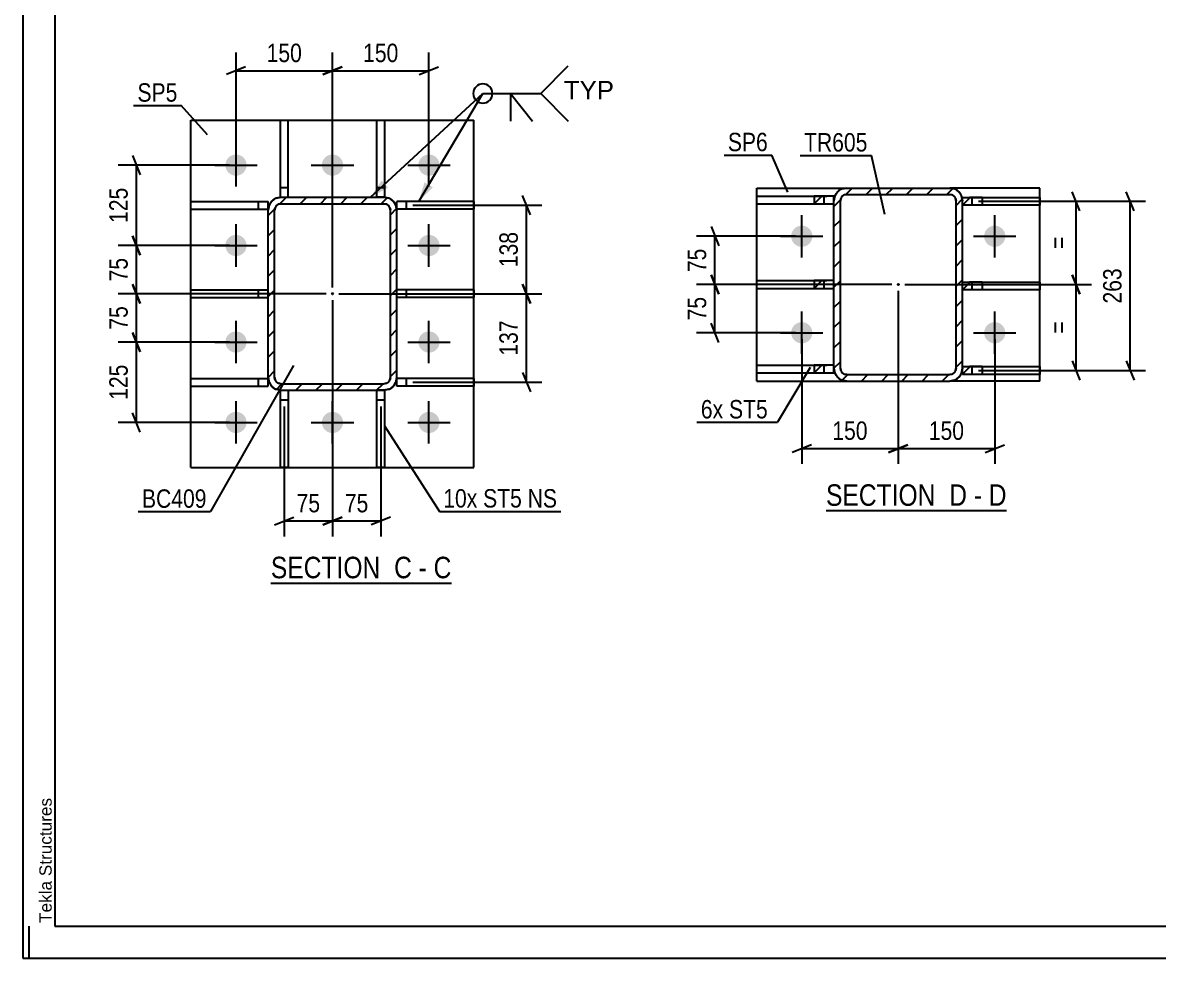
# Model space of a CAD drawing. Header units: millimetres. Extents: x -54 to 787, y -426 to 168.
# Drawn here: x -54.3 to 122.2, y -426 to -280.5 of the extents above; entities that cross this region are included whole.
import ezdxf

# ---------------------------------------------------------------- set-up
doc = ezdxf.new("R2010")
doc.units = ezdxf.units.MM
doc.linetypes.add('DXK_LINE_DOT2', pattern=[3.9198, 1.9599, -1.9599])
doc.linetypes.add('DXK_LINE_DOT3', pattern=[5.9187, 2.979, -0.9799, 0.9799, -0.9799])
doc.styles.add('Arial', font='ARIAL.TTF', dxfattribs={"height": 0.2})
doc.styles.add('Arial Narrow', font='ARIALN.TTF', dxfattribs={"height": 0.2})

# ---------------------------------------------------------------- blocks, each defined once
blk = doc.blocks.new('Unknown-761549023-1135')
at = {"color": 5, "linetype": 'Continuous'}
for p, q in [((-54.33, 168.03), (-54.33, -425.97)), ((-49.33, 163.03), (-49.33, -420.97)), ((-53.33, -425.97), (-53.33, -420.97)), ((-49.33, -420.97), (781.67, -420.97)), ((-54.33, -425.97), (786.67, -425.97))]:
    blk.add_line(p, q, dxfattribs=at)
at = {"color": 174, "linetype": 'Continuous', "style": 'Arial'}
blk.add_text('Tekla Structures', height=1.9102, rotation=90, dxfattribs=at).set_placement((-49.83, -420.47))
blk = doc.blocks.new('Unknown-761549023-14 - 13329')
at = {"color": 6, "linetype": 'Continuous'}
blk.add_line((-15.75, -367.64), (12.32, -367.64), dxfattribs=at)
at = {"color": 0, "linetype": 'Continuous'}
for points in [[(2.36, -366.89), (2.36, -363.39), (-15.75, -363.39), (-15.75, -366.89)], [(6.18, -366.89), (6.18, -363.39), (3.41, -363.39), (3.41, -366.89)], [(8.5, -366.89), (8.5, -363.39), (7.23, -363.39), (7.23, -366.89)], [(12.32, -366.89), (12.32, -363.39), (9.55, -363.39), (9.55, -366.89)]]:
    blk.add_wipeout(points, dxfattribs=at)
at = {"color": 7, "linetype": 'Continuous', "style": 'Arial Narrow'}
for s, p in [('SECTION ', (-15.75, -366.89)), ('C', (3.41, -366.89)), ('C', (9.55, -366.89)), ('-', (7.23, -366.89))]:
    blk.add_text(s, height=3.34, dxfattribs=at).set_placement(p)
blk = doc.blocks.new('Unknown-761549023-31 - 15064')
at = {"color": 6, "linetype": 'Continuous'}
blk.add_line((70.56, -356.38), (98.63, -356.38), dxfattribs=at)
at = {"color": 0, "linetype": 'Continuous'}
for points in [[(88.66, -355.63), (88.66, -352.13), (70.56, -352.13), (70.56, -355.63)], [(92.48, -355.63), (92.48, -352.13), (89.71, -352.13), (89.71, -355.63)], [(94.81, -355.63), (94.81, -352.13), (93.53, -352.13), (93.53, -355.63)], [(98.63, -355.63), (98.63, -352.13), (95.86, -352.13), (95.86, -355.63)]]:
    blk.add_wipeout(points, dxfattribs=at)
at = {"color": 7, "linetype": 'Continuous', "style": 'Arial Narrow'}
for s, p in [('SECTION ', (70.56, -355.63)), ('D', (89.71, -355.63)), ('D', (95.86, -355.63)), ('-', (93.53, -355.63))]:
    blk.add_text(s, height=3.34, dxfattribs=at).set_placement(p)
blk = doc.blocks.new('Part-761549023-13377 - 13329')
at = {"color": 2, "linetype": 'Continuous'}
for p, q in [((-28.17, -309.52), (-28.17, -308.32)), ((-28.17, -308.32), (-16.17, -308.32)), ((-16.17, -309.52), (-16.17, -308.32)), ((-28.17, -309.52), (-16.17, -309.52))]:
    blk.add_line(p, q, dxfattribs=at)
at = {"color": 7, "linetype": 'DXK_LINE_DOT2'}
blk.add_line((-17.67, -309.52), (-17.67, -308.32), dxfattribs=at)
blk = doc.blocks.new('Part-761549023-13369 - 13329')
at = {"linetype": 'Continuous'}
h = blk.add_hatch(dxfattribs=at)
h.set_pattern_fill('', scale=0.7, style=0, pattern_type=0)
h.set_pattern_definition([(45, (-16.1722, -335.6705), (-1.57154, 1.57154), [])])
h.paths.add_polyline_path([(-16.17, -309.67), (-16.17, -335.67), (-16.02, -336.44), (-15.59, -337.08), (-14.94, -337.52), (-14.17, -337.67), (1.83, -337.67), (2.59, -337.52), (3.24, -337.08), (3.68, -336.44), (3.83, -335.67), (3.83, -309.67), (3.68, -308.91), (3.24, -308.26), (2.59, -307.82), (1.83, -307.67), (-14.17, -307.67), (-14.94, -307.82), (-15.59, -308.26), (-16.02, -308.91)])
h.paths.add_polyline_path([(-14.88, -308.96), (-14.55, -308.75), (-14.17, -308.67), (1.83, -308.67), (2.21, -308.75), (2.53, -308.96), (2.75, -309.29), (2.83, -309.67), (2.83, -335.67), (2.75, -336.05), (2.53, -336.38), (2.21, -336.59), (1.83, -336.67), (-14.17, -336.67), (-14.55, -336.59), (-14.88, -336.38), (-15.1, -336.05), (-15.17, -335.67), (-15.17, -309.67), (-15.1, -309.29)])
blk.add_hatch(color=30, dxfattribs=at).paths.add_polyline_path([(-6.17, -322.77, -1), (-6.17, -322.57, -1)])
at = {"color": 7, "linetype": 'DXK_LINE_DOT2'}
for p, q in [((-16.17, -309.67), (-16.02, -308.91)), ((-14.94, -307.82), (-14.17, -307.67)), ((-14.17, -308.67), (-14.55, -308.75)), ((-14.17, -307.67), (1.83, -307.67)), ((-14.17, -308.67), (1.83, -308.67)), ((1.83, -307.67), (2.59, -307.82)), ((2.21, -308.75), (1.83, -308.67)), ((3.68, -308.91), (3.83, -309.67)), ((-16.17, -335.67), (-16.17, -309.67)), ((-15.1, -309.29), (-15.17, -309.67)), ((-15.17, -335.67), (-15.17, -309.67)), ((2.83, -309.67), (2.75, -309.29)), ((2.83, -335.67), (2.83, -309.67)), ((3.83, -335.67), (3.83, -309.67)), ((-16.02, -336.44), (-16.17, -335.67)), ((-15.17, -335.67), (-15.1, -336.05)), ((-14.55, -336.59), (-14.17, -336.67)), ((-14.17, -336.67), (1.83, -336.67)), ((1.83, -336.67), (2.21, -336.59)), ((2.75, -336.05), (2.83, -335.67)), ((3.83, -335.67), (3.68, -336.44)), ((-14.17, -337.67), (-14.94, -337.52)), ((-14.17, -337.67), (1.83, -337.67)), ((2.59, -337.52), (1.83, -337.67))]:
    blk.add_line(p, q, dxfattribs=at)
at = {"color": 2, "linetype": 'Continuous'}
for p, q in [((-16.02, -308.91), (-16.17, -309.67)), ((-14.17, -307.67), (-14.94, -307.82)), ((-14.55, -308.75), (-14.17, -308.67)), ((-14.17, -307.67), (1.83, -307.67)), ((-14.17, -308.67), (1.83, -308.67)), ((2.59, -307.82), (1.83, -307.67)), ((1.83, -308.67), (2.21, -308.75)), ((3.83, -309.67), (3.68, -308.91)), ((-16.17, -335.67), (-16.17, -309.67)), ((-15.17, -309.67), (-15.1, -309.29)), ((-15.17, -335.67), (-15.17, -309.67)), ((2.75, -309.29), (2.83, -309.67)), ((2.83, -335.67), (2.83, -309.67)), ((3.83, -335.67), (3.83, -309.67)), ((-16.17, -335.67), (-16.02, -336.44)), ((-15.1, -336.05), (-15.17, -335.67)), ((-14.17, -336.67), (-14.55, -336.59)), ((-14.17, -336.67), (1.83, -336.67)), ((2.21, -336.59), (1.83, -336.67)), ((2.83, -335.67), (2.75, -336.05)), ((3.68, -336.44), (3.83, -335.67)), ((-14.94, -337.52), (-14.17, -337.67)), ((-14.17, -337.67), (1.83, -337.67)), ((1.83, -337.67), (2.59, -337.52))]:
    blk.add_line(p, q, dxfattribs=at)
at = {"color": 7, "linetype": 'DXK_LINE_DOT3'}
blk.add_line((-6.17, -322.67), (-6.17, -322.67), dxfattribs=at)
at = {"color": 30, "linetype": 'DXK_LINE_DOT3'}
blk.add_line((-6.17, -322.67), (-6.17, -322.67), dxfattribs=at)
at = {"color": 30, "linetype": 'Continuous'}
blk.add_circle((-6.17, -322.67), 0.1, dxfattribs=at)
at = {"color": 7, "linetype": 'DXK_LINE_DOT2'}
for centre, radius, start, end in [((-14.17, -309.67), 2, 112.5, 157.5), ((-14.17, -309.67), 1, 112.5, 157.5), ((1.83, -309.67), 1, 22.5, 67.5), ((1.83, -309.67), 2, 22.5, 67.5), ((-14.17, -335.67), 2, 202.5, 247.5), ((-14.17, -335.67), 1, 202.5, 247.5), ((1.83, -335.67), 1, 292.5, 337.5), ((1.83, -335.67), 2, 292.5, 337.5)]:
    blk.add_arc(centre, radius, start, end, dxfattribs=at)
at = {"color": 2, "linetype": 'Continuous'}
for centre, radius, start, end in [((-14.17, -309.67), 2, 112.5, 157.5), ((-14.17, -309.67), 1, 112.5, 157.5), ((1.83, -309.67), 1, 22.5, 67.5), ((1.83, -309.67), 2, 22.5, 67.5), ((-14.17, -335.67), 2, 202.5, 247.5), ((-14.17, -335.67), 1, 202.5, 247.5), ((1.83, -335.67), 1, 292.5, 337.5), ((1.83, -335.67), 2, 292.5, 337.5)]:
    blk.add_arc(centre, radius, start, end, dxfattribs=at)
blk = doc.blocks.new('Part-761549023-13371 - 13329')
at = {"color": 2, "linetype": 'Continuous'}
for p, q in [((-28.17, -349.67), (-28.17, -295.67)), ((-28.17, -295.67), (15.83, -295.67)), ((15.83, -349.67), (15.83, -295.67)), ((-28.17, -349.67), (15.83, -349.67))]:
    blk.add_line(p, q, dxfattribs=at)
blk = doc.blocks.new('Part-761549023-13372 - 13329')
at = {"color": 2, "linetype": 'Continuous'}
for p, q in [((0.73, -349.67), (0.73, -337.67)), ((1.83, -337.67), (1.93, -337.67)), ((1.93, -337.67), (1.93, -349.67)), ((1.93, -349.67), (0.73, -349.67))]:
    blk.add_line(p, q, dxfattribs=at)
at = {"color": 7, "linetype": 'DXK_LINE_DOT2'}
for p, q in [((1.93, -337.67), (0.73, -337.67)), ((0.73, -339.17), (1.93, -339.17))]:
    blk.add_line(p, q, dxfattribs=at)
blk = doc.blocks.new('Part-761549023-13373 - 13329')
at = {"color": 2, "linetype": 'Continuous'}
for p, q in [((-14.27, -349.67), (-14.27, -337.67)), ((-14.27, -337.67), (-14.18, -337.67)), ((-13.07, -337.67), (-13.07, -349.67)), ((-13.07, -349.67), (-14.27, -349.67))]:
    blk.add_line(p, q, dxfattribs=at)
at = {"color": 7, "linetype": 'DXK_LINE_DOT2'}
for p, q in [((-14.27, -337.67), (-13.07, -337.67)), ((-14.27, -339.17), (-13.07, -339.17))]:
    blk.add_line(p, q, dxfattribs=at)
blk = doc.blocks.new('Part-761549023-13374 - 13329')
at = {"color": 2, "linetype": 'Continuous'}
for p, q in [((0.73, -307.67), (0.73, -295.67)), ((0.73, -295.67), (1.93, -295.67)), ((1.93, -295.67), (1.93, -307.67)), ((1.93, -307.67), (1.82, -307.67))]:
    blk.add_line(p, q, dxfattribs=at)
at = {"color": 7, "linetype": 'DXK_LINE_DOT2'}
for p, q in [((0.73, -306.17), (1.93, -306.17)), ((1.82, -307.67), (0.73, -307.67))]:
    blk.add_line(p, q, dxfattribs=at)
blk = doc.blocks.new('Part-761549023-13375 - 13329')
at = {"color": 2, "linetype": 'Continuous'}
for p, q in [((-14.27, -307.67), (-14.27, -295.67)), ((-14.27, -295.67), (-13.07, -295.67)), ((-13.07, -307.67), (-13.07, -295.67)), ((-14.27, -307.67), (-14.17, -307.67))]:
    blk.add_line(p, q, dxfattribs=at)
at = {"color": 7, "linetype": 'DXK_LINE_DOT2'}
for p, q in [((-14.27, -306.17), (-13.07, -306.17)), ((-14.17, -307.67), (-13.07, -307.67))]:
    blk.add_line(p, q, dxfattribs=at)
blk = doc.blocks.new('Part-761549023-13376 - 13329')
at = {"color": 2, "linetype": 'Continuous'}
for p, q in [((-28.17, -323.27), (-28.17, -322.07)), ((-28.17, -322.07), (-16.17, -322.07)), ((-28.17, -323.27), (-16.17, -323.27))]:
    blk.add_line(p, q, dxfattribs=at)
at = {"color": 7, "linetype": 'DXK_LINE_DOT2'}
for p, q in [((-17.67, -323.27), (-17.67, -322.07)), ((-16.17, -323.27), (-16.17, -322.07))]:
    blk.add_line(p, q, dxfattribs=at)
blk = doc.blocks.new('Part-761549023-13378 - 13329')
at = {"color": 2, "linetype": 'Continuous'}
for p, q in [((-28.17, -337.02), (-28.17, -335.82)), ((-28.17, -335.82), (-16.17, -335.82)), ((-28.17, -337.02), (-16.17, -337.02)), ((-16.17, -337.02), (-16.17, -335.82))]:
    blk.add_line(p, q, dxfattribs=at)
at = {"color": 7, "linetype": 'DXK_LINE_DOT2'}
blk.add_line((-17.67, -337.02), (-17.67, -335.82), dxfattribs=at)
blk = doc.blocks.new('Part-761549023-13379 - 13329')
at = {"color": 2, "linetype": 'Continuous'}
for p, q in [((15.83, -322.07), (3.83, -322.07)), ((15.83, -322.07), (15.83, -323.27)), ((15.83, -323.27), (3.83, -323.27))]:
    blk.add_line(p, q, dxfattribs=at)
at = {"color": 7, "linetype": 'DXK_LINE_DOT2'}
for p, q in [((3.83, -323.27), (3.83, -322.07)), ((5.33, -323.27), (5.33, -322.07))]:
    blk.add_line(p, q, dxfattribs=at)
blk = doc.blocks.new('Part-761549023-13380 - 13329')
at = {"color": 2, "linetype": 'Continuous'}
for p, q in [((15.83, -308.32), (3.83, -308.32)), ((3.83, -309.52), (3.83, -308.32)), ((15.83, -308.32), (15.83, -309.52)), ((15.83, -309.52), (3.83, -309.52))]:
    blk.add_line(p, q, dxfattribs=at)
at = {"color": 7, "linetype": 'DXK_LINE_DOT2'}
blk.add_line((5.33, -309.52), (5.33, -308.32), dxfattribs=at)
blk = doc.blocks.new('Part-761549023-13381 - 13329')
at = {"color": 2, "linetype": 'Continuous'}
for p, q in [((15.83, -335.82), (3.83, -335.82)), ((3.83, -337.02), (3.83, -335.82)), ((15.83, -337.02), (3.83, -337.02)), ((15.83, -335.82), (15.83, -337.02))]:
    blk.add_line(p, q, dxfattribs=at)
at = {"color": 7, "linetype": 'DXK_LINE_DOT2'}
blk.add_line((5.33, -337.02), (5.33, -335.82), dxfattribs=at)
blk = doc.blocks.new('Bolt-761549023-13430 - 13329')
at = {"linetype": 'Continuous'}
for points in [[(-22.82, -302.67, -1), (-19.52, -302.67, -1)], [(-7.82, -302.67, -1), (-4.52, -302.67, -1)], [(7.18, -302.67, -1), (10.48, -302.67, -1)], [(-22.82, -315.17, -1), (-19.52, -315.17, -1)], [(7.18, -315.17, -1), (10.48, -315.17, -1)], [(-22.82, -330.17, -1), (-19.52, -330.17, -1)], [(7.18, -330.17, -1), (10.48, -330.17, -1)], [(-22.82, -342.67, -1), (-19.52, -342.67, -1)], [(-7.82, -342.67, -1), (-4.52, -342.67, -1)], [(7.18, -342.67, -1), (10.48, -342.67, -1)]]:
    blk.add_hatch(color=1, dxfattribs=at).paths.add_polyline_path(points)
at = {"color": 1, "linetype": 'Continuous'}
for p, q in [((-21.17, -305.97), (-21.17, -299.37)), ((-6.17, -305.97), (-6.17, -299.37)), ((8.83, -305.97), (8.83, -299.37)), ((-24.47, -302.67), (-17.87, -302.67)), ((-9.47, -302.67), (-2.87, -302.67)), ((5.53, -302.67), (12.13, -302.67)), ((-21.17, -318.47), (-21.17, -311.87)), ((8.83, -318.47), (8.83, -311.87)), ((-24.47, -315.17), (-17.87, -315.17)), ((5.53, -315.17), (12.13, -315.17)), ((-21.17, -333.47), (-21.17, -326.87)), ((8.83, -333.47), (8.83, -326.87)), ((-24.47, -330.17), (-17.87, -330.17)), ((5.53, -330.17), (12.13, -330.17)), ((-21.17, -345.97), (-21.17, -339.37)), ((-6.17, -345.97), (-6.17, -339.37)), ((8.83, -345.97), (8.83, -339.37)), ((-24.47, -342.67), (-17.87, -342.67)), ((-9.47, -342.67), (-2.87, -342.67)), ((5.53, -342.67), (12.13, -342.67))]:
    blk.add_line(p, q, dxfattribs=at)
blk = doc.blocks.new('Part-761549023-15122 - 15064')
at = {"linetype": 'Continuous'}
h = blk.add_hatch(dxfattribs=at)
h.set_pattern_fill('', scale=0.7, style=0, pattern_type=0)
h.set_pattern_definition([(45, (91.7856, -335.197), (-1.5715, 1.5715), [])])
h.paths.add_polyline_path([(91.79, -334), (91.79, -335.2), (94.85, -335.2), (94.85, -334)])
at = {"color": 7, "linetype": 'DXK_LINE_DOT2'}
for p, q in [((91.79, -335.2), (91.79, -334)), ((94.85, -334), (91.79, -334)), ((94.85, -335.2), (91.79, -335.2)), ((93.29, -335.2), (93.29, -334))]:
    blk.add_line(p, q, dxfattribs=at)
at = {"color": 2, "linetype": 'Continuous'}
for p, q in [((91.79, -335.2), (91.79, -334)), ((91.79, -334), (94.85, -334)), ((94.85, -335.2), (91.79, -335.2)), ((94.85, -334), (103.79, -334)), ((94.85, -334), (94.85, -335.2)), ((103.79, -335.2), (94.85, -335.2)), ((103.79, -334), (103.79, -335.2))]:
    blk.add_line(p, q, dxfattribs=at)
blk = doc.blocks.new('Part-761549023-15121 - 15064')
at = {"linetype": 'Continuous'}
h = blk.add_hatch(dxfattribs=at)
h.set_pattern_fill('', scale=0.7, style=0, pattern_type=0)
h.set_pattern_definition([(45, (91.7856, -308.897), (-1.5715, 1.5715), [])])
h.paths.add_polyline_path([(91.79, -307.7), (91.79, -308.9), (94.85, -308.9), (94.85, -307.7)])
at = {"color": 7, "linetype": 'DXK_LINE_DOT2'}
for p, q in [((91.79, -308.9), (91.79, -307.7)), ((94.85, -307.7), (91.79, -307.7)), ((94.85, -308.9), (91.79, -308.9)), ((93.29, -308.9), (93.29, -307.7))]:
    blk.add_line(p, q, dxfattribs=at)
at = {"color": 2, "linetype": 'Continuous'}
for p, q in [((91.79, -308.9), (91.79, -307.7)), ((91.79, -307.7), (94.85, -307.7)), ((94.85, -308.9), (91.79, -308.9)), ((94.85, -307.7), (103.79, -307.7)), ((94.85, -307.7), (94.85, -308.9)), ((103.79, -308.9), (94.85, -308.9)), ((103.79, -307.7), (103.79, -308.9))]:
    blk.add_line(p, q, dxfattribs=at)
blk = doc.blocks.new('Part-761549023-15105 - 15064')
at = {"color": 2, "linetype": 'Continuous'}
for p, q in [((59.79, -336.23), (59.79, -306.23)), ((59.79, -306.23), (73.79, -306.23)), ((103.79, -306.23), (89.79, -306.23)), ((103.79, -336.23), (103.79, -306.23)), ((59.79, -336.23), (73.79, -336.23)), ((103.79, -336.23), (89.79, -336.23))]:
    blk.add_line(p, q, dxfattribs=at)
at = {"color": 7, "linetype": 'DXK_LINE_DOT2'}
for p, q in [((73.79, -306.23), (89.79, -306.23)), ((73.79, -336.23), (89.79, -336.23))]:
    blk.add_line(p, q, dxfattribs=at)
blk = doc.blocks.new('Part-761549023-15117 - 15064')
at = {"linetype": 'Continuous'}
h = blk.add_hatch(dxfattribs=at)
h.set_pattern_fill('', scale=0.7, style=0, pattern_type=0)
h.set_pattern_definition([(45, (68.724, -321.829), (-1.5715, 1.5715), [])])
h.paths.add_polyline_path([(68.72, -320.63), (68.72, -321.83), (71.79, -321.83), (71.79, -320.63)])
at = {"color": 2, "linetype": 'Continuous'}
for p, q in [((59.79, -320.63), (68.72, -320.63)), ((59.79, -321.83), (59.79, -320.63)), ((71.79, -320.63), (68.72, -320.63)), ((68.72, -320.63), (68.72, -321.83)), ((71.79, -321.83), (71.79, -320.63)), ((59.79, -321.83), (68.72, -321.83)), ((68.72, -321.83), (71.79, -321.83))]:
    blk.add_line(p, q, dxfattribs=at)
at = {"color": 7, "linetype": 'DXK_LINE_DOT2'}
for p, q in [((68.72, -320.63), (71.79, -320.63)), ((70.29, -321.83), (70.29, -320.63)), ((71.79, -321.83), (71.79, -320.63)), ((68.72, -321.83), (71.79, -321.83))]:
    blk.add_line(p, q, dxfattribs=at)
blk = doc.blocks.new('Part-761549023-15118 - 15064')
at = {"linetype": 'Continuous'}
h = blk.add_hatch(dxfattribs=at)
h.set_pattern_fill('', scale=0.7, style=0, pattern_type=0)
h.set_pattern_definition([(45, (68.724, -308.679), (-1.5715, 1.5715), [])])
h.paths.add_polyline_path([(68.72, -307.48), (68.72, -308.68), (71.79, -308.68), (71.79, -307.48)])
at = {"color": 2, "linetype": 'Continuous'}
for p, q in [((59.79, -307.48), (68.72, -307.48)), ((59.79, -308.68), (59.79, -307.48)), ((59.79, -308.68), (68.72, -308.68)), ((71.79, -307.48), (68.72, -307.48)), ((68.72, -307.48), (68.72, -308.68)), ((68.72, -308.68), (71.79, -308.68)), ((71.79, -308.68), (71.79, -307.48))]:
    blk.add_line(p, q, dxfattribs=at)
at = {"color": 7, "linetype": 'DXK_LINE_DOT2'}
for p, q in [((68.72, -307.48), (71.79, -307.48)), ((68.72, -308.68), (71.79, -308.68)), ((70.29, -308.68), (70.29, -307.48)), ((71.79, -308.68), (71.79, -307.48))]:
    blk.add_line(p, q, dxfattribs=at)
blk = doc.blocks.new('Part-761549023-15143 - 15064')
at = {"linetype": 'Continuous'}
h = blk.add_hatch(dxfattribs=at)
h.set_pattern_fill('', scale=0.7, style=0, pattern_type=0)
h.set_pattern_definition([(45, (71.7856, -334.229), (-1.57154, 1.57154), [])])
h.paths.add_polyline_path([(71.79, -308.23), (71.79, -334.23), (71.94, -334.99), (72.37, -335.64), (73.02, -336.08), (73.79, -336.23), (89.79, -336.23), (90.55, -336.08), (91.2, -335.64), (91.63, -334.99), (91.79, -334.23), (91.79, -308.23), (91.63, -307.46), (91.2, -306.81), (90.55, -306.38), (89.79, -306.23), (73.79, -306.23), (73.02, -306.38), (72.37, -306.81), (71.94, -307.46)])
h.paths.add_polyline_path([(73.08, -307.52), (73.4, -307.31), (73.79, -307.23), (89.79, -307.23), (90.17, -307.31), (90.49, -307.52), (90.71, -307.85), (90.79, -308.23), (90.79, -334.23), (90.71, -334.61), (90.49, -334.94), (90.17, -335.15), (89.79, -335.23), (73.79, -335.23), (73.4, -335.15), (73.08, -334.94), (72.86, -334.61), (72.79, -334.23), (72.79, -308.23), (72.86, -307.85)])
blk.add_hatch(color=30, dxfattribs=at).paths.add_polyline_path([(81.79, -321.33, -1), (81.79, -321.13, -1)])
at = {"color": 7, "linetype": 'DXK_LINE_DOT2'}
for p, q in [((73.02, -306.38), (73.79, -306.23)), ((73.79, -306.23), (89.79, -306.23)), ((89.79, -306.23), (90.55, -306.38)), ((71.79, -308.23), (71.94, -307.46)), ((71.79, -334.23), (71.79, -308.23)), ((72.86, -307.85), (72.79, -308.23)), ((72.79, -334.23), (72.79, -308.23)), ((73.79, -307.23), (73.4, -307.31)), ((73.79, -307.23), (89.79, -307.23)), ((90.17, -307.31), (89.79, -307.23)), ((90.79, -308.23), (90.71, -307.85)), ((90.79, -334.23), (90.79, -308.23)), ((91.63, -307.46), (91.79, -308.23)), ((91.79, -334.23), (91.79, -308.23)), ((71.94, -334.99), (71.79, -334.23)), ((72.79, -334.23), (72.86, -334.61)), ((73.4, -335.15), (73.79, -335.23)), ((73.79, -335.23), (89.79, -335.23)), ((89.79, -335.23), (90.17, -335.15)), ((90.71, -334.61), (90.79, -334.23)), ((91.79, -334.23), (91.63, -334.99)), ((73.79, -336.23), (73.02, -336.08)), ((73.79, -336.23), (89.79, -336.23)), ((90.55, -336.08), (89.79, -336.23))]:
    blk.add_line(p, q, dxfattribs=at)
at = {"color": 2, "linetype": 'Continuous'}
for p, q in [((73.79, -306.23), (73.02, -306.38)), ((73.79, -306.23), (89.79, -306.23)), ((90.55, -306.38), (89.79, -306.23)), ((71.94, -307.46), (71.79, -308.23)), ((71.79, -334.23), (71.79, -308.23)), ((72.79, -308.23), (72.86, -307.85)), ((72.79, -334.23), (72.79, -308.23)), ((73.4, -307.31), (73.79, -307.23)), ((73.79, -307.23), (89.79, -307.23)), ((89.79, -307.23), (90.17, -307.31)), ((90.71, -307.85), (90.79, -308.23)), ((90.79, -334.23), (90.79, -308.23)), ((91.79, -308.23), (91.63, -307.46)), ((91.79, -334.23), (91.79, -308.23)), ((71.79, -334.23), (71.94, -334.99)), ((72.86, -334.61), (72.79, -334.23)), ((73.79, -335.23), (73.4, -335.15)), ((73.79, -335.23), (89.79, -335.23)), ((90.17, -335.15), (89.79, -335.23)), ((90.79, -334.23), (90.71, -334.61)), ((91.63, -334.99), (91.79, -334.23)), ((73.02, -336.08), (73.79, -336.23)), ((73.79, -336.23), (89.79, -336.23)), ((89.79, -336.23), (90.55, -336.08))]:
    blk.add_line(p, q, dxfattribs=at)
at = {"color": 30, "linetype": 'DXK_LINE_DOT3'}
blk.add_line((81.79, -321.23), (81.79, -321.23), dxfattribs=at)
at = {"color": 30, "linetype": 'Continuous'}
blk.add_circle((81.79, -321.23), 0.1, dxfattribs=at)
at = {"color": 7, "linetype": 'DXK_LINE_DOT2'}
for centre, radius, start, end in [((73.79, -308.23), 2, 112.5, 157.5), ((89.79, -308.23), 2, 22.5, 67.5), ((73.79, -308.23), 1, 112.5, 157.5), ((89.79, -308.23), 1, 22.5, 67.5), ((73.79, -334.23), 2, 202.5, 247.5), ((73.79, -334.23), 1, 202.5, 247.5), ((89.79, -334.23), 1, 292.5, 337.5), ((89.79, -334.23), 2, 292.5, 337.5)]:
    blk.add_arc(centre, radius, start, end, dxfattribs=at)
at = {"color": 2, "linetype": 'Continuous'}
for centre, radius, start, end in [((73.79, -308.23), 2, 112.5, 157.5), ((89.79, -308.23), 2, 22.5, 67.5), ((73.79, -308.23), 1, 112.5, 157.5), ((89.79, -308.23), 1, 22.5, 67.5), ((73.79, -334.23), 2, 202.5, 247.5), ((73.79, -334.23), 1, 202.5, 247.5), ((89.79, -334.23), 1, 292.5, 337.5), ((89.79, -334.23), 2, 292.5, 337.5)]:
    blk.add_arc(centre, radius, start, end, dxfattribs=at)
blk = doc.blocks.new('Part-761549023-15119 - 15064')
at = {"linetype": 'Continuous'}
h = blk.add_hatch(dxfattribs=at)
h.set_pattern_fill('', scale=0.7, style=0, pattern_type=0)
h.set_pattern_definition([(45, (68.724, -334.979), (-1.5715, 1.5715), [])])
h.paths.add_polyline_path([(68.72, -333.78), (68.72, -334.98), (71.79, -334.98), (71.79, -333.78)])
at = {"color": 2, "linetype": 'Continuous'}
for p, q in [((59.79, -333.78), (68.72, -333.78)), ((59.79, -334.98), (59.79, -333.78)), ((59.79, -334.98), (68.72, -334.98)), ((71.79, -333.78), (68.72, -333.78)), ((68.72, -333.78), (68.72, -334.98)), ((68.72, -334.98), (71.79, -334.98)), ((71.79, -334.98), (71.79, -333.78))]:
    blk.add_line(p, q, dxfattribs=at)
at = {"color": 7, "linetype": 'DXK_LINE_DOT2'}
for p, q in [((68.72, -333.78), (71.79, -333.78)), ((68.72, -334.98), (71.79, -334.98)), ((70.29, -334.98), (70.29, -333.78)), ((71.79, -334.98), (71.79, -333.78))]:
    blk.add_line(p, q, dxfattribs=at)
blk = doc.blocks.new('Part-761549023-15120 - 15064')
at = {"linetype": 'Continuous'}
h = blk.add_hatch(dxfattribs=at)
h.set_pattern_fill('', scale=0.7, style=0, pattern_type=0)
h.set_pattern_definition([(45, (91.7856, -322.047), (-1.5715, 1.5715), [])])
h.paths.add_polyline_path([(91.79, -320.85), (91.79, -322.05), (94.85, -322.05), (94.85, -320.85)])
at = {"color": 7, "linetype": 'DXK_LINE_DOT2'}
for p, q in [((91.79, -322.05), (91.79, -320.85)), ((94.85, -320.85), (91.79, -320.85)), ((93.29, -322.05), (93.29, -320.85)), ((94.85, -322.05), (91.79, -322.05))]:
    blk.add_line(p, q, dxfattribs=at)
at = {"color": 2, "linetype": 'Continuous'}
for p, q in [((91.79, -322.05), (91.79, -320.85)), ((91.79, -320.85), (94.85, -320.85)), ((94.85, -320.85), (103.79, -320.85)), ((94.85, -320.85), (94.85, -322.05)), ((103.79, -320.85), (103.79, -322.05)), ((94.85, -322.05), (91.79, -322.05)), ((103.79, -322.05), (94.85, -322.05))]:
    blk.add_line(p, q, dxfattribs=at)
blk = doc.blocks.new('Bolt-761549023-15164 - 15064')
at = {"linetype": 'Continuous'}
for points in [[(65.14, -313.73, -1), (68.44, -313.73, -1)], [(95.14, -313.73, -1), (98.44, -313.73, -1)], [(65.14, -328.73, -1), (68.44, -328.73, -1)], [(95.14, -328.73, -1), (98.44, -328.73, -1)]]:
    blk.add_hatch(color=1, dxfattribs=at).paths.add_polyline_path(points)
at = {"color": 1, "linetype": 'Continuous'}
for p, q in [((66.79, -317.03), (66.79, -310.43)), ((96.79, -317.03), (96.79, -310.43)), ((63.49, -313.73), (70.09, -313.73)), ((93.49, -313.73), (100.09, -313.73)), ((66.79, -332.03), (66.79, -325.43)), ((96.79, -332.03), (96.79, -325.43)), ((63.49, -328.73), (70.09, -328.73)), ((93.49, -328.73), (100.09, -328.73))]:
    blk.add_line(p, q, dxfattribs=at)
blk = doc.blocks.new('StraightDimension-761549023-15704 - 13329')
at = {"color": 7, "linetype": 'Continuous'}
for p, q in [((-6.17, -323.67), (-6.17, -360.39)), ((-13.67, -340.17), (-13.67, -360.39)), ((-15.17, -358.59), (-12.17, -357.39)), ((-13.67, -357.99), (-6.17, -357.99)), ((-4.67, -357.39), (-7.67, -358.59))]:
    blk.add_line(p, q, dxfattribs=at)
at = {"color": 0}
blk.add_wipeout([(-7.49, -357.24), (-7.49, -353.04), (-12.35, -353.04), (-12.35, -357.24)], dxfattribs=at)
at = {"color": 3, "style": 'Arial Narrow'}
blk.add_text('75', height=2.863, dxfattribs=at).set_placement((-11.75, -356.64))
blk = doc.blocks.new('StraightDimension-761549023-17482 - 13329')
at = {"color": 7, "linetype": 'Continuous'}
for p, q in [((-37.26, -321.17), (-36.06, -324.17)), ((-7.17, -322.67), (-39.51, -322.67)), ((-36.66, -330.17), (-36.66, -322.67)), ((-36.06, -331.67), (-37.26, -328.67)), ((-22.17, -330.17), (-39.51, -330.17))]:
    blk.add_line(p, q, dxfattribs=at)
at = {"color": 0}
blk.add_wipeout([(-37.41, -323.99), (-41.61, -323.99), (-41.61, -328.85), (-37.41, -328.85)], dxfattribs=at)
at = {"color": 3, "style": 'Arial Narrow'}
blk.add_text('75', height=2.863, rotation=90.0002, dxfattribs=at).set_placement((-38.01, -328.25))
blk = doc.blocks.new('StraightDimension-761549023-15533 - 13329')
at = {"color": 7, "linetype": 'Continuous'}
for p, q in [((-6.17, -321.67), (-6.17, -285.16)), ((8.83, -301.67), (8.83, -285.16)), ((-4.67, -287.41), (-7.67, -288.61)), ((7.33, -288.61), (10.33, -287.41)), ((-6.17, -288.01), (8.83, -288.01))]:
    blk.add_line(p, q, dxfattribs=at)
at = {"color": 0}
blk.add_wipeout([(4.67, -287.26), (4.67, -283.06), (-2.01, -283.06), (-2.01, -287.26)], dxfattribs=at)
at = {"color": 3, "style": 'Arial Narrow'}
blk.add_text('150', height=2.863, dxfattribs=at).set_placement((-1.41, -286.66))
blk = doc.blocks.new('StraightDimension-761549023-15534 - 13329')
at = {"color": 7, "linetype": 'Continuous'}
for p, q in [((-21.17, -301.67), (-21.17, -285.16)), ((-6.17, -321.67), (-6.17, -285.16)), ((-19.67, -287.41), (-22.67, -288.61)), ((-7.67, -288.61), (-4.67, -287.41)), ((-21.17, -288.01), (-6.17, -288.01))]:
    blk.add_line(p, q, dxfattribs=at)
at = {"color": 0}
blk.add_wipeout([(-10.33, -287.26), (-10.33, -283.06), (-17.01, -283.06), (-17.01, -287.26)], dxfattribs=at)
at = {"color": 3, "style": 'Arial Narrow'}
blk.add_text('150', height=2.863, dxfattribs=at).set_placement((-16.41, -286.66))
blk = doc.blocks.new('StraightDimension-761549023-15663 - 13329')
at = {"color": 7, "linetype": 'Continuous'}
for p, q in [((6.33, -308.92), (26.39, -308.92)), ((24.59, -310.42), (23.39, -307.42)), ((23.99, -322.67), (23.99, -308.92)), ((23.39, -321.17), (24.59, -324.17)), ((-5.17, -322.67), (26.39, -322.67))]:
    blk.add_line(p, q, dxfattribs=at)
at = {"color": 0}
blk.add_wipeout([(23.24, -312.45), (19.04, -312.45), (19.04, -319.14), (23.24, -319.14)], dxfattribs=at)
at = {"color": 3, "style": 'Arial Narrow'}
blk.add_text('138', height=2.863, rotation=90.0002, dxfattribs=at).set_placement((22.64, -318.54))
blk = doc.blocks.new('StraightDimension-761549023-15664 - 13329')
at = {"color": 7, "linetype": 'Continuous'}
for p, q in [((24.59, -324.17), (23.39, -321.17)), ((-5.17, -322.67), (26.39, -322.67)), ((23.99, -336.42), (23.99, -322.67)), ((23.39, -334.92), (24.59, -337.92)), ((6.33, -336.42), (26.39, -336.42))]:
    blk.add_line(p, q, dxfattribs=at)
at = {"color": 0}
blk.add_wipeout([(23.24, -326.2), (19.04, -326.2), (19.04, -332.89), (23.24, -332.89)], dxfattribs=at)
at = {"color": 3, "style": 'Arial Narrow'}
blk.add_text('137', height=2.863, rotation=90.0002, dxfattribs=at).set_placement((22.64, -332.29))
blk = doc.blocks.new('StraightDimension-761549023-15703 - 13329')
at = {"color": 7, "linetype": 'Continuous'}
for p, q in [((-6.17, -323.67), (-6.17, -360.39)), ((1.33, -340.17), (1.33, -360.39)), ((-7.67, -358.59), (-4.67, -357.39)), ((-6.17, -357.99), (1.33, -357.99)), ((2.83, -357.39), (-0.17, -358.59))]:
    blk.add_line(p, q, dxfattribs=at)
at = {"color": 0}
blk.add_wipeout([(0.01, -357.24), (0.01, -353.04), (-4.85, -353.04), (-4.85, -357.24)], dxfattribs=at)
at = {"color": 3, "style": 'Arial Narrow'}
blk.add_text('75', height=2.863, dxfattribs=at).set_placement((-4.25, -356.64))
blk = doc.blocks.new('StraightDimension-761549023-17480 - 13329')
at = {"color": 7, "linetype": 'Continuous'}
for p, q in [((-37.26, -301.17), (-36.06, -304.17)), ((-22.17, -302.67), (-39.51, -302.67)), ((-36.66, -315.17), (-36.66, -302.67)), ((-36.06, -316.67), (-37.26, -313.67)), ((-22.17, -315.17), (-39.51, -315.17))]:
    blk.add_line(p, q, dxfattribs=at)
at = {"color": 0}
blk.add_wipeout([(-37.41, -305.58), (-41.61, -305.58), (-41.61, -312.26), (-37.41, -312.26)], dxfattribs=at)
at = {"color": 3, "style": 'Arial Narrow'}
blk.add_text('125', height=2.863, rotation=90.0002, dxfattribs=at).set_placement((-38.01, -311.66))
blk = doc.blocks.new('StraightDimension-761549023-17481 - 13329')
at = {"color": 7, "linetype": 'Continuous'}
for p, q in [((-37.26, -313.67), (-36.06, -316.67)), ((-22.17, -315.17), (-39.51, -315.17)), ((-36.66, -322.67), (-36.66, -315.17)), ((-36.06, -324.17), (-37.26, -321.17)), ((-7.17, -322.67), (-39.51, -322.67))]:
    blk.add_line(p, q, dxfattribs=at)
at = {"color": 0}
blk.add_wipeout([(-37.41, -316.49), (-41.61, -316.49), (-41.61, -321.35), (-37.41, -321.35)], dxfattribs=at)
at = {"color": 3, "style": 'Arial Narrow'}
blk.add_text('75', height=2.863, rotation=90.0002, dxfattribs=at).set_placement((-38.01, -320.75))
blk = doc.blocks.new('StraightDimension-761549023-17483 - 13329')
at = {"color": 7, "linetype": 'Continuous'}
for p, q in [((-37.26, -328.67), (-36.06, -331.67)), ((-22.17, -330.17), (-39.51, -330.17)), ((-36.66, -342.67), (-36.66, -330.17)), ((-36.06, -344.17), (-37.26, -341.17)), ((-22.17, -342.67), (-39.51, -342.67))]:
    blk.add_line(p, q, dxfattribs=at)
at = {"color": 0}
blk.add_wipeout([(-37.41, -333.08), (-41.61, -333.08), (-41.61, -339.76), (-37.41, -339.76)], dxfattribs=at)
at = {"color": 3, "style": 'Arial Narrow'}
blk.add_text('125', height=2.863, rotation=90.0002, dxfattribs=at).set_placement((-38.01, -339.16))
blk = doc.blocks.new('StraightDimension-761549023-16053 - 15064')
at = {"color": 7, "linetype": 'Continuous'}
for p, q in [((80.79, -321.23), (50.43, -321.23)), ((52.68, -319.73), (53.88, -322.73)), ((53.28, -328.73), (53.28, -321.23)), ((53.88, -330.23), (52.68, -327.23)), ((65.79, -328.73), (50.43, -328.73))]:
    blk.add_line(p, q, dxfattribs=at)
at = {"color": 0}
blk.add_wipeout([(52.53, -322.55), (48.33, -322.55), (48.33, -327.41), (52.53, -327.41)], dxfattribs=at)
at = {"color": 3, "style": 'Arial Narrow'}
blk.add_text('75', height=2.863, rotation=90.0002, dxfattribs=at).set_placement((51.93, -326.81))
blk = doc.blocks.new('StraightDimension-761549023-16052 - 15064')
at = {"color": 7, "linetype": 'Continuous'}
for p, q in [((52.68, -312.23), (53.88, -315.23)), ((65.79, -313.73), (50.43, -313.73)), ((53.28, -321.23), (53.28, -313.73)), ((80.79, -321.23), (50.43, -321.23)), ((53.88, -322.73), (52.68, -319.73))]:
    blk.add_line(p, q, dxfattribs=at)
at = {"color": 0}
blk.add_wipeout([(52.53, -315.05), (48.33, -315.05), (48.33, -319.91), (52.53, -319.91)], dxfattribs=at)
at = {"color": 3, "style": 'Arial Narrow'}
blk.add_text('75', height=2.863, rotation=90.0002, dxfattribs=at).set_placement((51.93, -319.31))
blk = doc.blocks.new('StraightDimension-761549023-15954 - 15064')
at = {"color": 7, "linetype": 'Continuous'}
for p, q in [((81.79, -322.23), (81.79, -349.13)), ((96.79, -329.73), (96.79, -349.13)), ((83.29, -346.13), (80.29, -347.33)), ((81.79, -346.73), (96.79, -346.73)), ((95.29, -347.33), (98.29, -346.13))]:
    blk.add_line(p, q, dxfattribs=at)
at = {"color": 0}
blk.add_wipeout([(92.63, -345.98), (92.63, -341.78), (85.94, -341.78), (85.94, -345.98)], dxfattribs=at)
at = {"color": 3, "style": 'Arial Narrow'}
blk.add_text('150', height=2.863, dxfattribs=at).set_placement((86.54, -345.38))
blk = doc.blocks.new('StraightDimension-761549023-15955 - 15064')
at = {"color": 7, "linetype": 'Continuous'}
for p, q in [((81.79, -322.23), (81.79, -349.13)), ((66.79, -329.73), (66.79, -349.13)), ((68.29, -346.13), (65.29, -347.33)), ((66.79, -346.73), (81.79, -346.73)), ((80.29, -347.33), (83.29, -346.13))]:
    blk.add_line(p, q, dxfattribs=at)
at = {"color": 0}
blk.add_wipeout([(77.63, -345.98), (77.63, -341.78), (70.94, -341.78), (70.94, -345.98)], dxfattribs=at)
at = {"color": 3, "style": 'Arial Narrow'}
blk.add_text('150', height=2.863, dxfattribs=at).set_placement((71.54, -345.38))
blk = doc.blocks.new('StraightDimension-761549023-16001 - 15064')
at = {"color": 7, "linetype": 'Continuous'}
for p, q in [((110.04, -309.8), (108.84, -306.8)), ((94.29, -308.3), (111.84, -308.3)), ((109.44, -321.23), (109.44, -308.3)), ((82.79, -321.23), (111.84, -321.23)), ((108.84, -319.73), (110.04, -322.73))]:
    blk.add_line(p, q, dxfattribs=at)
at = {"color": 0}
blk.add_wipeout([(108.69, -313.2), (104.49, -313.2), (104.49, -316.32), (108.69, -316.32)], dxfattribs=at)
at = {"color": 3, "style": 'Arial Narrow'}
blk.add_text('=', height=2.86, rotation=90.0002, dxfattribs=at).set_placement((108.09, -315.72))
blk = doc.blocks.new('StraightDimension-761549023-16002 - 15064')
at = {"color": 7, "linetype": 'Continuous'}
for p, q in [((82.79, -321.23), (111.84, -321.23)), ((110.04, -322.73), (108.84, -319.73)), ((109.44, -334.6), (109.44, -321.23)), ((108.84, -333.1), (110.04, -336.1)), ((94.29, -334.6), (111.84, -334.6))]:
    blk.add_line(p, q, dxfattribs=at)
at = {"color": 0}
blk.add_wipeout([(108.69, -326.35), (104.49, -326.35), (104.49, -329.47), (108.69, -329.47)], dxfattribs=at)
at = {"color": 3, "style": 'Arial Narrow'}
blk.add_text('=', height=2.86, rotation=90.0002, dxfattribs=at).set_placement((108.09, -328.87))
blk = doc.blocks.new('StraightDimension-761549023-18240 - 15064')
at = {"color": 7, "linetype": 'Continuous'}
for p, q in [((118.45, -309.8), (117.25, -306.8)), ((94.29, -308.3), (120.25, -308.3)), ((117.85, -334.6), (117.85, -308.3)), ((117.25, -333.1), (118.45, -336.1)), ((94.29, -334.6), (120.25, -334.6))]:
    blk.add_line(p, q, dxfattribs=at)
at = {"color": 0}
blk.add_wipeout([(117.1, -318.1), (112.9, -318.1), (112.9, -324.79), (117.1, -324.79)], dxfattribs=at)
at = {"color": 3, "style": 'Arial Narrow'}
blk.add_text('263', height=2.863, rotation=90.0002, dxfattribs=at).set_placement((116.5, -324.19))
blk = doc.blocks.new('Mark-761549023-15514 - 13329')
at = {"color": 0}
blk.add_wipeout([(-30.28, -292.81), (-30.28, -289.81), (-36.49, -289.81), (-36.49, -292.81)], dxfattribs=at)
blk.add_wipeout([(-30.28, -292.81), (-30.28, -289.81), (-36.49, -289.81), (-36.49, -292.81)], dxfattribs=at)
at = {"color": 30, "linetype": 'Continuous'}
for p in [(-37.09, -293.41), (-25.58, -297.95)]:
    blk.add_line(p, (-29.68, -293.41), dxfattribs=at)
at = {"color": 3, "style": 'Arial Narrow'}
blk.add_text('SP5', height=2.863, dxfattribs=at).set_placement((-36.49, -292.81))
blk = doc.blocks.new('Mark-761549023-13787 - 13329')
at = {"color": 0}
blk.add_wipeout([(-25.74, -355.94), (-25.74, -352.94), (-35.79, -352.94), (-35.79, -355.94)], dxfattribs=at)
blk.add_wipeout([(-25.74, -355.94), (-25.74, -352.94), (-35.79, -352.94), (-35.79, -355.94)], dxfattribs=at)
at = {"color": 30, "linetype": 'Continuous'}
for p in [(-12.23, -333.84), (-36.39, -356.54)]:
    blk.add_line(p, (-25.14, -356.54), dxfattribs=at)
at = {"color": 3, "style": 'Arial Narrow'}
blk.add_text('BC409', height=2.863, dxfattribs=at).set_placement((-35.79, -355.94))
blk = doc.blocks.new('MarkSet-761549023-13888 - 13329')
at = {"color": 0}
for points in [[(16.35, -355.9), (16.35, -352.9), (11.05, -352.9), (11.05, -355.9)], [(23.28, -355.9), (23.28, -352.9), (17.25, -352.9), (17.25, -355.9)], [(28.75, -355.9), (28.75, -352.9), (24.18, -352.9), (24.18, -355.9)]]:
    blk.add_wipeout(points, dxfattribs=at)
for points in [[(16.35, -355.9), (16.35, -352.9), (11.05, -352.9), (11.05, -355.9)], [(23.28, -355.9), (23.28, -352.9), (17.25, -352.9), (17.25, -355.9)], [(28.75, -355.9), (28.75, -352.9), (24.18, -352.9), (24.18, -355.9)]]:
    blk.add_wipeout(points, dxfattribs=at)
at = {"color": 30, "linetype": 'Continuous'}
for p, q in [((1.91, -343.22), (10.45, -356.5)), ((10.45, -356.5), (29.35, -356.5))]:
    blk.add_line(p, q, dxfattribs=at)
at = {"color": 3, "style": 'Arial Narrow'}
for s, p in [('10x', (11.05, -355.9)), ('ST5', (17.25, -355.9)), ('NS', (24.18, -355.9))]:
    blk.add_text(s, height=2.863, dxfattribs=at).set_placement(p)
blk = doc.blocks.new('WeldMark-761549023-15763 - 13329')
at = {"linetype": 'Continuous'}
for points in [[(2.46, -306.18), (-0.25, -307.67), (1.45, -305.08)], [(9.42, -306.12), (7.24, -308.32), (8.13, -305.36)]]:
    blk.add_hatch(color=30, dxfattribs=at).paths.add_polyline_path(points)
at = {"color": 30, "linetype": 'Continuous'}
for p, q in [((-0.25, -307.67), (17.21, -291.54)), ((7.24, -308.32), (17.21, -291.54)), ((17.21, -291.54), (26.21, -291.54))]:
    blk.add_line(p, q, dxfattribs=at)
at = {"color": 3, "linetype": 'Continuous'}
for q in [(24.92, -295.83), (21.49, -295.83)]:
    blk.add_line((21.49, -291.54), q, dxfattribs=at)
for start, end in [(90, 270), (270, 90)]:
    blk.add_arc((17.21, -291.54), 1.5, start, end, dxfattribs=at)
at = {"color": 0, "linetype": 'Continuous'}
blk.add_wipeout([(37.58, -292.44), (37.58, -289.44), (29.81, -289.44), (29.81, -292.44)], dxfattribs=at)
blk.add_wipeout([(37.58, -292.44), (37.58, -289.44), (29.81, -289.44), (29.81, -292.44)], dxfattribs=at)
at = {"color": 3, "linetype": 'Continuous'}
for q in [(30.49, -287.25), (30.49, -295.83)]:
    blk.add_line((26.21, -291.54), q, dxfattribs=at)
at = {"color": 3, "linetype": 'Continuous', "style": 'Arial'}
blk.add_text('TYP', height=2.865, dxfattribs=at).set_placement((29.81, -292.44))
blk = doc.blocks.new('Mark-761549023-16479 - 15064')
at = {"color": 0}
blk.add_wipeout([(61.51, -300.51), (61.51, -297.51), (55.3, -297.51), (55.3, -300.51)], dxfattribs=at)
blk.add_wipeout([(61.51, -300.51), (61.51, -297.51), (55.3, -297.51), (55.3, -300.51)], dxfattribs=at)
at = {"color": 30, "linetype": 'Continuous'}
for p in [(54.7, -301.11), (64.62, -306.87)]:
    blk.add_line(p, (62.11, -301.11), dxfattribs=at)
at = {"color": 3, "style": 'Arial Narrow'}
blk.add_text('SP6', height=2.863, dxfattribs=at).set_placement((55.3, -300.51))
blk = doc.blocks.new('Mark-761549023-16471 - 15064')
at = {"color": 0}
blk.add_wipeout([(77.01, -300.56), (77.01, -297.56), (67.15, -297.56), (67.15, -300.56)], dxfattribs=at)
blk.add_wipeout([(77.01, -300.56), (77.01, -297.56), (67.15, -297.56), (67.15, -300.56)], dxfattribs=at)
at = {"color": 30, "linetype": 'Continuous'}
for p in [(66.55, -301.16), (79.71, -310.37)]:
    blk.add_line(p, (77.61, -301.16), dxfattribs=at)
at = {"color": 3, "style": 'Arial Narrow'}
blk.add_text('TR605', height=2.863, dxfattribs=at).set_placement((67.15, -300.56))
blk = doc.blocks.new('MarkSet-761549023-16516 - 15064')
at = {"color": 30, "linetype": 'Continuous'}
blk.add_line((68.12, -334.13), (63, -342.65), dxfattribs=at)
at = {"color": 0}
for points in [[(54.58, -342.05), (54.58, -339.05), (51.1, -339.05), (51.1, -342.05)], [(61.5, -342.05), (61.5, -339.05), (55.48, -339.05), (55.48, -342.05)]]:
    blk.add_wipeout(points, dxfattribs=at)
for points in [[(54.58, -342.05), (54.58, -339.05), (51.1, -339.05), (51.1, -342.05)], [(61.5, -342.05), (61.5, -339.05), (55.48, -339.05), (55.48, -342.05)]]:
    blk.add_wipeout(points, dxfattribs=at)
at = {"color": 30, "linetype": 'Continuous'}
blk.add_line((50.5, -342.65), (63, -342.65), dxfattribs=at)
at = {"color": 3, "style": 'Arial Narrow'}
for s, p in [('6x', (51.1, -342.05)), ('ST5', (55.48, -342.05))]:
    blk.add_text(s, height=2.863, dxfattribs=at).set_placement(p)

msp = doc.modelspace()

# ---------------------------------------------------------------- block references
for name in ['Unknown-761549023-1135', 'Part-761549023-13371 - 13329', 'Part-761549023-13375 - 13329', 'Part-761549023-13374 - 13329', 'Bolt-761549023-13430 - 13329', 'Part-761549023-15105 - 15064', 'Part-761549023-15143 - 15064', 'Part-761549023-13377 - 13329', 'Part-761549023-13369 - 13329', 'Part-761549023-13380 - 13329', 'Part-761549023-15118 - 15064', 'Part-761549023-15121 - 15064', 'Bolt-761549023-15164 - 15064', 'Part-761549023-15117 - 15064', 'Part-761549023-15120 - 15064', 'Part-761549023-13376 - 13329', 'Part-761549023-13379 - 13329', 'Part-761549023-15119 - 15064', 'Part-761549023-15122 - 15064', 'Part-761549023-13378 - 13329', 'Part-761549023-13381 - 13329', 'Part-761549023-13373 - 13329', 'Part-761549023-13372 - 13329']:
    msp.add_blockref(name, (0, 0))

# ---------------------------------------------------------------- next in the draw order: block references
for name in ['Mark-761549023-15514 - 13329', 'Mark-761549023-16479 - 15064', 'Mark-761549023-16471 - 15064', 'StraightDimension-761549023-16053 - 15064', 'StraightDimension-761549023-15704 - 13329', 'Unknown-761549023-31 - 15064', 'Unknown-761549023-14 - 13329']:
    msp.add_blockref(name, (0, 0))

# ---------------------------------------------------------------- next in the draw order: block references
for name in ['StraightDimension-761549023-16052 - 15064', 'StraightDimension-761549023-17482 - 13329']:
    msp.add_blockref(name, (0, 0))

# ---------------------------------------------------------------- next in the draw order: block references
for name in ['StraightDimension-761549023-15533 - 13329', 'StraightDimension-761549023-15954 - 15064', 'StraightDimension-761549023-17483 - 13329']:
    msp.add_blockref(name, (0, 0))

# ---------------------------------------------------------------- next in the draw order: block references
for name in ['StraightDimension-761549023-15534 - 13329', 'StraightDimension-761549023-15955 - 15064', 'Mark-761549023-13787 - 13329']:
    msp.add_blockref(name, (0, 0))

# ---------------------------------------------------------------- next in the draw order: block references
for name in ['StraightDimension-761549023-17480 - 13329', 'StraightDimension-761549023-16001 - 15064', 'StraightDimension-761549023-15663 - 13329', 'MarkSet-761549023-16516 - 15064']:
    msp.add_blockref(name, (0, 0))

# ---------------------------------------------------------------- next in the draw order: block references
for name in ['WeldMark-761549023-15763 - 13329', 'StraightDimension-761549023-15664 - 13329', 'StraightDimension-761549023-16002 - 15064']:
    msp.add_blockref(name, (0, 0))

# ---------------------------------------------------------------- next in the draw order: block references
for name in ['StraightDimension-761549023-18240 - 15064', 'StraightDimension-761549023-15703 - 13329']:
    msp.add_blockref(name, (0, 0))

# ---------------------------------------------------------------- next in the draw order: block references
for name in ['StraightDimension-761549023-17481 - 13329', 'MarkSet-761549023-13888 - 13329']:
    msp.add_blockref(name, (0, 0))

doc.saveas('drawing.dxf')
